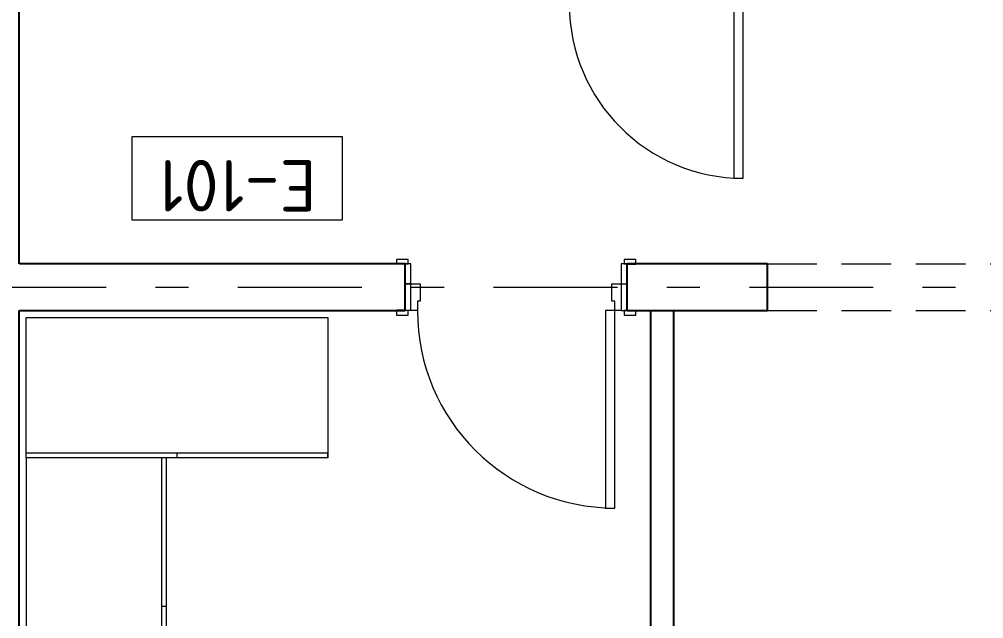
# Model space of a CAD drawing. Header units: millimetres. Extents: x 18162 to 3540582, y 72188 to 247925.
# Drawn here: x 680611 to 684736, y 82728 to 85291 of the extents above; entities that cross this region are included whole.
import ezdxf
from ezdxf.enums import TextEntityAlignment as Align

# ---------------------------------------------------------------- set-up
doc = ezdxf.new("R2010")
doc.units = ezdxf.units.MM
doc.header["$MEASUREMENT"] = 0
doc.set_wipeout_variables(frame=1)
for name, pattern in [('Double Dashed', [1093.611073, 529.166651, -211.666656, 141.111112, -211.666656]), ('Hidden Line', [317.5, 211.666667, -105.833333]), ('Wipeout_Contour', [1000, 0, -1000])]:
    doc.linetypes.add(name, pattern=pattern)
for name, color, linetype in [('Archicad Doors', 7, 'Continuous'), ('Archicad Zone Stamps', 7, 'Continuous'), ('Interior - Furniture', 7, 'Continuous'), ('Model Unit - Zone A', 7, 'Continuous'), ('Structural - Bearing', 7, 'Continuous'), ('Structural - Grid', 7, 'Continuous')]:
    doc.layers.add(name, color=color, linetype=linetype)
doc.styles.add('GENERATED_STYLE_2', font='')
doc.styles.add('GENERATED_STYLE_3', font='', dxfattribs={"width": 0.8})
doc.styles.get('GENERATED_STYLE_2').set_extended_font_data('ISOCPEUR MON')
doc.styles.get('GENERATED_STYLE_3').set_extended_font_data('ISOCPEUR MON')

# ---------------------------------------------------------------- blocks, each defined once
blk = doc.blocks.new('Rectangular Door Opening 27[72]_3', base_point=(636137.8, 0))
at = {"layer": 'Archicad Doors', "color": 7, "linetype": 'Hidden Line', "lineweight": 13}
for p, q in [((683811.3, 84245.7), (686311.3, 84245.7)), ((683811.3, 84045.7), (683811.3, 84245.7)), ((686311.3, 84045.7), (686311.3, 84245.7)), ((683811.3, 84045.7), (686311.3, 84045.7))]:
    blk.add_line(p, q, dxfattribs=at)
blk = doc.blocks.new('Door 27[75]_3', base_point=(636137.8, 0))
at = {"layer": 'Archicad Doors', "color": 7, "linetype": 'Continuous', "lineweight": 13}
for p, q in [((682274.3, 84264.7), (682224.3, 84264.7)), ((682224.3, 84264.7), (682224.3, 84245.7)), ((682224.3, 84245.7), (682274.3, 84245.7)), ((682261.3, 84245.7), (682224.3, 84245.7)), ((682261.3, 84245.7), (682224.3, 84245.7)), ((682286.3, 84245.7), (682261.3, 84245.7)), ((682261.3, 84245.7), (682261.3, 84160.7)), ((682261.3, 84160.7), (682261.3, 84245.7)), ((682261.3, 84160.7), (682261.3, 84245.7)), ((682274.3, 84245.7), (682274.3, 84264.7)), ((682286.3, 84160.7), (682286.3, 84245.7)), ((683211.3, 84245.7), (683186.3, 84245.7)), ((683186.3, 84245.7), (683186.3, 84160.7)), ((683248.3, 84264.7), (683198.3, 84264.7)), ((683198.3, 84264.7), (683198.3, 84245.7)), ((683198.3, 84245.7), (683248.3, 84245.7)), ((683211.3, 84160.7), (683211.3, 84245.7)), ((683211.3, 84160.7), (683211.3, 84245.7)), ((683211.3, 84160.7), (683211.3, 84245.7)), ((683211.3, 84245.7), (683248.3, 84245.7)), ((683211.3, 84245.7), (683248.3, 84245.7)), ((683248.3, 84245.7), (683248.3, 84264.7)), ((682261.3, 84160.7), (682286.3, 84160.7)), ((682286.3, 84160.7), (682261.3, 84160.7)), ((682261.3, 84045.7), (682261.3, 84160.7)), ((682261.3, 84045.7), (682261.3, 84160.7)), ((682261.3, 84045.7), (682261.3, 84160.7)), ((682286.3, 84045.7), (682286.3, 84160.7)), ((682286.3, 84160.7), (682326.3, 84160.7)), ((682326.3, 84160.7), (682326.3, 84085.7)), ((683146.3, 84085.7), (683146.3, 84160.7)), ((683146.3, 84160.7), (683186.3, 84160.7)), ((683186.3, 84160.7), (683211.3, 84160.7)), ((683186.3, 84160.7), (683211.3, 84160.7)), ((683186.3, 84160.7), (683186.3, 84045.7)), ((683211.3, 84045.7), (683211.3, 84160.7)), ((683211.3, 84045.7), (683211.3, 84160.7)), ((683211.3, 84045.7), (683211.3, 84160.7)), ((682326.3, 84085.7), (682314.3, 84085.7)), ((682314.3, 84085.7), (682314.3, 84045.7)), ((683158.3, 84085.7), (683146.3, 84085.7)), ((683158.3, 84045.7), (683158.3, 84085.7)), ((682274.3, 84045.7), (682224.3, 84045.7)), ((682224.3, 84045.7), (682224.3, 84026.7)), ((682261.3, 84045.7), (682224.3, 84045.7)), ((682261.3, 84045.7), (682224.3, 84045.7)), ((682286.3, 84045.7), (682261.3, 84045.7)), ((682274.3, 84026.7), (682274.3, 84045.7)), ((682314.3, 84045.7), (682286.3, 84045.7)), ((683158.3, 84045.7), (683118.3, 84045.7)), ((683118.3, 84045.7), (683118.3, 83201.7)), ((683186.3, 84045.7), (683158.3, 84045.7)), ((683158.3, 83201.7), (683158.3, 84045.7)), ((683186.3, 84045.7), (683211.3, 84045.7)), ((683248.3, 84045.7), (683198.3, 84045.7)), ((683198.3, 84045.7), (683198.3, 84026.7)), ((683211.3, 84045.7), (683248.3, 84045.7)), ((683211.3, 84045.7), (683248.3, 84045.7)), ((683248.3, 84026.7), (683248.3, 84045.7)), ((682224.3, 84026.7), (682274.3, 84026.7)), ((683198.3, 84026.7), (683248.3, 84026.7)), ((683118.3, 83201.7), (683158.3, 83201.7))]:
    blk.add_line(p, q, dxfattribs=at)
blk.add_arc((683158.3, 84045.7), 844, 180, 270, dxfattribs=at)
blk = doc.blocks.new('Үүдний хэсэг_E-101_88_3', base_point=(681314.8, 85197))
at = {"layer": 'Archicad Zone Stamps', "color": 7, "linetype": 'Continuous', "lineweight": 5}
for p, q in [((681993.2, 84789.4), (681093.2, 84789.4)), ((681093.2, 84789.4), (681093.2, 84434.6)), ((681993.2, 84434.6), (681993.2, 84789.4)), ((681093.2, 84434.6), (681993.2, 84434.6))]:
    blk.add_line(p, q, dxfattribs=at)
at = {"layer": 'Archicad Zone Stamps', "color": 7, "lineweight": 5, "style": 'GENERATED_STYLE_2'}
for tag, p in [('DUMMY_861', (681202.9, 84470.1)), ('ROOM_NUMBER', (681543.2, 84470.1))]:
    blk.add_attdef(tag, text='', height=220, rotation=180, dxfattribs=at).set_placement(p, align=Align.TOP_CENTER)
blk = doc.blocks.new('Door 27[103]_3', base_point=(636137.8, 0))
at = {"layer": 'Archicad Doors', "color": 7, "linetype": 'Continuous', "lineweight": 13}
for p, q in [((682924.3, 85474.7), (682874.3, 85474.7)), ((682874.3, 85474.7), (682874.3, 85455.7)), ((682924.3, 85455.7), (682924.3, 85474.7)), ((683798.3, 85474.7), (683748.3, 85474.7)), ((683748.3, 85474.7), (683748.3, 85455.7)), ((683798.3, 85455.7), (683798.3, 85474.7)), ((682874.3, 85455.7), (682924.3, 85455.7)), ((682911.3, 85455.7), (682874.3, 85455.7)), ((682911.3, 85455.7), (682874.3, 85455.7)), ((682936.3, 85470.7), (682911.3, 85470.7)), ((682911.3, 85355.7), (682911.3, 85470.7)), ((682911.3, 85355.7), (682911.3, 85455.7)), ((682911.3, 85355.7), (682911.3, 85455.7)), ((682936.3, 85355.7), (682936.3, 85470.7)), ((682936.3, 85470.7), (682976.3, 85470.7)), ((682976.3, 85470.7), (682976.3, 85395.7)), ((683696.3, 85395.7), (683696.3, 85470.7)), ((683696.3, 85470.7), (683736.3, 85470.7)), ((683736.3, 85470.7), (683761.3, 85470.7)), ((683736.3, 85470.7), (683736.3, 85355.7)), ((683748.3, 85455.7), (683798.3, 85455.7)), ((683761.3, 85355.7), (683761.3, 85470.7)), ((683761.3, 85355.7), (683761.3, 85455.7)), ((683761.3, 85355.7), (683761.3, 85455.7)), ((683761.3, 85455.7), (683798.3, 85455.7)), ((683761.3, 85455.7), (683798.3, 85455.7)), ((682976.3, 85395.7), (682964.3, 85395.7)), ((682964.3, 85395.7), (682964.3, 85355.7)), ((683708.3, 85395.7), (683696.3, 85395.7)), ((683708.3, 85355.7), (683708.3, 85395.7)), ((682924.3, 85355.7), (682874.3, 85355.7)), ((682874.3, 85355.7), (682874.3, 85336.7)), ((682911.3, 85355.7), (682874.3, 85355.7)), ((682911.3, 85355.7), (682874.3, 85355.7)), ((682936.3, 85355.7), (682911.3, 85355.7)), ((682924.3, 85336.7), (682924.3, 85355.7)), ((682964.3, 85355.7), (682936.3, 85355.7)), ((683708.3, 85355.7), (683668.3, 85355.7)), ((683668.3, 85355.7), (683668.3, 84611.7)), ((683736.3, 85355.7), (683708.3, 85355.7)), ((683708.3, 84611.7), (683708.3, 85355.7)), ((683736.3, 85355.7), (683761.3, 85355.7)), ((683798.3, 85355.7), (683748.3, 85355.7)), ((683748.3, 85355.7), (683748.3, 85336.7)), ((683761.3, 85355.7), (683798.3, 85355.7)), ((683761.3, 85355.7), (683798.3, 85355.7)), ((683798.3, 85336.7), (683798.3, 85355.7)), ((682874.3, 85336.7), (682924.3, 85336.7)), ((683748.3, 85336.7), (683798.3, 85336.7)), ((683668.3, 84611.7), (683708.3, 84611.7))]:
    blk.add_line(p, q, dxfattribs=at)
blk.add_arc((683708.3, 85355.7), 744, 180, 270, dxfattribs=at)
blk = doc.blocks.new('Cupboard 27[255]_3', base_point=(681241.3, 82145.7))
at = {"layer": 'Interior - Furniture', "color": 7, "linetype": 'Continuous', "lineweight": 5}
for p, q in [((681221.3, 82145.7), (681221.3, 83415.7)), ((681241.3, 82780.7), (681221.3, 82780.7)), ((681241.3, 82145.7), (681221.3, 82145.7))]:
    blk.add_line(p, q, dxfattribs=at)
at = {"layer": 'Interior - Furniture', "color": 7, "linetype": 'Continuous', "lineweight": 5, "flags": 128}
blk.add_lwpolyline([(681241.3, 82145.7), (681241.3, 83415.7), (680641.3, 83415.7), (680641.3, 82145.7)], close=True, dxfattribs=at)
blk = doc.blocks.new('Cupboard 27[256]_3', base_point=(681931.3, 83415.7))
at = {"layer": 'Interior - Furniture', "color": 7, "linetype": 'Continuous', "lineweight": 5}
for p, q in [((681931.3, 83435.7), (680641.3, 83435.7)), ((681286.3, 83415.7), (681286.3, 83435.7)), ((681931.3, 83415.7), (681931.3, 83435.7))]:
    blk.add_line(p, q, dxfattribs=at)
at = {"layer": 'Interior - Furniture', "color": 7, "linetype": 'Continuous', "lineweight": 5, "flags": 128}
blk.add_lwpolyline([(681931.3, 83415.7), (680641.3, 83415.7), (680641.3, 84015.7), (681931.3, 84015.7)], close=True, dxfattribs=at)
blk = doc.blocks.new('Standard grid marker[329]_3', base_point=(654300.1, 84145.7))
at = {"layer": 'Structural - Grid', "color": 13, "linetype": 'Double Dashed', "lineweight": 13}
blk.add_line((655300.1, 84145.7), (689862.2, 84145.7), dxfattribs=at)
at = {"layer": 'Structural - Grid', "color": 13, "lineweight": 13, "style": 'GENERATED_STYLE_3'}
blk.add_attdef('AC_MarkerText_1', text='', height=250, rotation=180, dxfattribs=at).set_placement((691162.2, 84020.7), align=Align.TOP_CENTER)

msp = doc.modelspace()

# ---------------------------------------------------------------- block references
at = {"layer": 'Archicad Doors', "color": 7, "linetype": 'Continuous', "lineweight": 13}
msp.add_blockref('Door 27[103]_3', (636137.8, 0), dxfattribs=at)
at = {"layer": 'Interior - Furniture', "color": 7, "linetype": 'Continuous', "lineweight": 5}
for name, p in [('Cupboard 27[256]_3', (681931.3, 83415.7)), ('Cupboard 27[255]_3', (681241.3, 82145.7))]:
    msp.add_blockref(name, p, dxfattribs=at)
at = {"layer": 'Model Unit - Zone A', "color": 7, "linetype": 'Continuous', "lineweight": 5}
msp.add_blockref('Үүдний хэсэг_E-101_88_3', (681314.8, 85197), dxfattribs=at).add_auto_attribs({'ROOM_NUMBER': 'E-101'})

# ---------------------------------------------------------------- wipeouts: each hides what was drawn before it
at = {"color": 254, "linetype": 'Wipeout_Contour', "lineweight": 0, "ltscale": 2746447.851424695}
msp.add_wipeout([(680611.3, 84245.7), (680611.3, 84045.7), (682261.3, 84045.7), (682261.3, 84245.7)], dxfattribs=at).dxf.layer = 'Structural - Bearing'
at = {"color": 254, "linetype": 'Wipeout_Contour', "lineweight": 0, "ltscale": 2754089.941760696}
msp.add_wipeout([(683311.3, 84245.7), (683311.3, 84045.7), (683411.3, 84045.7), (683411.3, 84245.7)], dxfattribs=at).dxf.layer = 'Structural - Bearing'

# ---------------------------------------------------------------- next in the draw order: linework, layer by layer
at = {"layer": 'Structural - Bearing', "color": 7, "linetype": 'Continuous', "lineweight": 25}
for p, q in [((682261.3, 84245.7), (682224.3, 84245.7)), ((682261.3, 84160.7), (682261.3, 84245.7)), ((682261.3, 84045.7), (682261.3, 84160.7)), ((682261.3, 84045.7), (682224.3, 84045.7))]:
    msp.add_line(p, q, dxfattribs=at)
at = {"layer": 'Structural - Bearing', "color": 7, "linetype": 'Continuous', "lineweight": 25, "flags": 128}
for points in [[(682261.3, 84245.7), (680611.3, 84245.7)], [(680611.3, 84045.7), (682261.3, 84045.7)]]:
    msp.add_lwpolyline(points, dxfattribs=at)

# ---------------------------------------------------------------- next in the draw order: wipeouts: each hides what was drawn before it
at = {"color": 254, "linetype": 'Wipeout_Contour', "lineweight": 0, "ltscale": 2753692.940595302}
msp.add_wipeout([(683211.3, 84045.7), (683311.3, 84045.7), (683311.3, 84245.7), (683211.3, 84245.7)], dxfattribs=at).dxf.layer = 'Structural - Bearing'
at = {"color": 254, "linetype": 'Wipeout_Contour', "lineweight": 0, "ltscale": 2755082.450049309}
msp.add_wipeout([(683411.3, 84245.7), (683411.3, 84045.7), (683811.3, 84045.7), (683811.3, 84245.7)], dxfattribs=at).dxf.layer = 'Structural - Bearing'

# ---------------------------------------------------------------- next in the draw order: linework, layer by layer
at = {"layer": 'Structural - Bearing', "color": 7, "linetype": 'Continuous', "lineweight": 25}
for p, q in [((683211.3, 84245.7), (683248.3, 84245.7)), ((683211.3, 84160.7), (683211.3, 84245.7)), ((683411.3, 84245.7), (683311.3, 84245.7)), ((683411.3, 84245.7), (683311.3, 84245.7)), ((683811.3, 84045.7), (683811.3, 84245.7)), ((683211.3, 84045.7), (683211.3, 84160.7)), ((683211.3, 84045.7), (683248.3, 84045.7)), ((683311.3, 84045.7), (683411.3, 84045.7))]:
    msp.add_line(p, q, dxfattribs=at)
at = {"layer": 'Structural - Bearing', "color": 7, "linetype": 'Continuous', "lineweight": 25, "flags": 128}
for points in [[(683311.3, 84245.7), (683211.3, 84245.7)], [(683411.3, 84245.7), (683311.3, 84245.7)], [(683811.3, 84245.7), (683411.3, 84245.7)], [(683211.3, 84045.7), (683311.3, 84045.7)], [(683411.3, 84045.7), (683811.3, 84045.7)]]:
    msp.add_lwpolyline(points, dxfattribs=at)

# ---------------------------------------------------------------- next in the draw order: block references
at = {"layer": 'Archicad Doors', "color": 7, "linetype": 'Continuous', "lineweight": 13}
msp.add_blockref('Door 27[75]_3', (636137.8, 0), dxfattribs=at)
at = {"layer": 'Archicad Doors', "color": 7, "linetype": 'Hidden Line', "lineweight": 13}
msp.add_blockref('Rectangular Door Opening 27[72]_3', (636137.8, 0), dxfattribs=at)

# ---------------------------------------------------------------- next in the draw order: wipeouts: each hides what was drawn before it
at = {"color": 254, "linetype": 'Wipeout_Contour', "lineweight": 0, "ltscale": 2742178.108004122}
msp.add_wipeout([(680611.3, 78745.7), (680611.3, 86895.7), (680411.3, 86895.7), (680411.3, 78745.7)], dxfattribs=at).dxf.layer = 'Structural - Bearing'

# ---------------------------------------------------------------- next in the draw order: linework, layer by layer
at = {"layer": 'Structural - Bearing', "color": 7, "linetype": 'Continuous', "lineweight": 25, "flags": 128}
for points in [[(680611.3, 84245.7), (680611.3, 86895.7)], [(680611.3, 78745.7), (680611.3, 84045.7)]]:
    msp.add_lwpolyline(points, dxfattribs=at)

# ---------------------------------------------------------------- next in the draw order: wipeouts: each hides what was drawn before it
at = {"color": 254, "linetype": 'Wipeout_Contour', "lineweight": 0, "ltscale": 2752787.353548027}
msp.add_wipeout([(683311.3, 84045.7), (683311.3, 78745.7), (683411.3, 78745.7), (683411.3, 84045.7)], dxfattribs=at).dxf.layer = 'Structural - Bearing'

# ---------------------------------------------------------------- next in the draw order: linework, layer by layer
at = {"layer": 'Structural - Bearing', "color": 7, "linetype": 'Continuous', "lineweight": 25}
msp.add_line((683311.3, 84045.7), (683411.3, 84045.7), dxfattribs=at)
at = {"layer": 'Structural - Bearing', "color": 7, "linetype": 'Continuous', "lineweight": 25, "flags": 128}
for points in [[(683311.3, 84045.7), (683311.3, 78745.7)], [(683411.3, 78745.7), (683411.3, 84045.7)]]:
    msp.add_lwpolyline(points, dxfattribs=at)

# ---------------------------------------------------------------- next in the draw order: block references
at = {"layer": 'Structural - Grid', "color": 13, "linetype": 'Continuous', "lineweight": 13}
msp.add_blockref('Standard grid marker[329]_3', (654300.1, 84145.7), dxfattribs=at)

doc.saveas('drawing.dxf')
